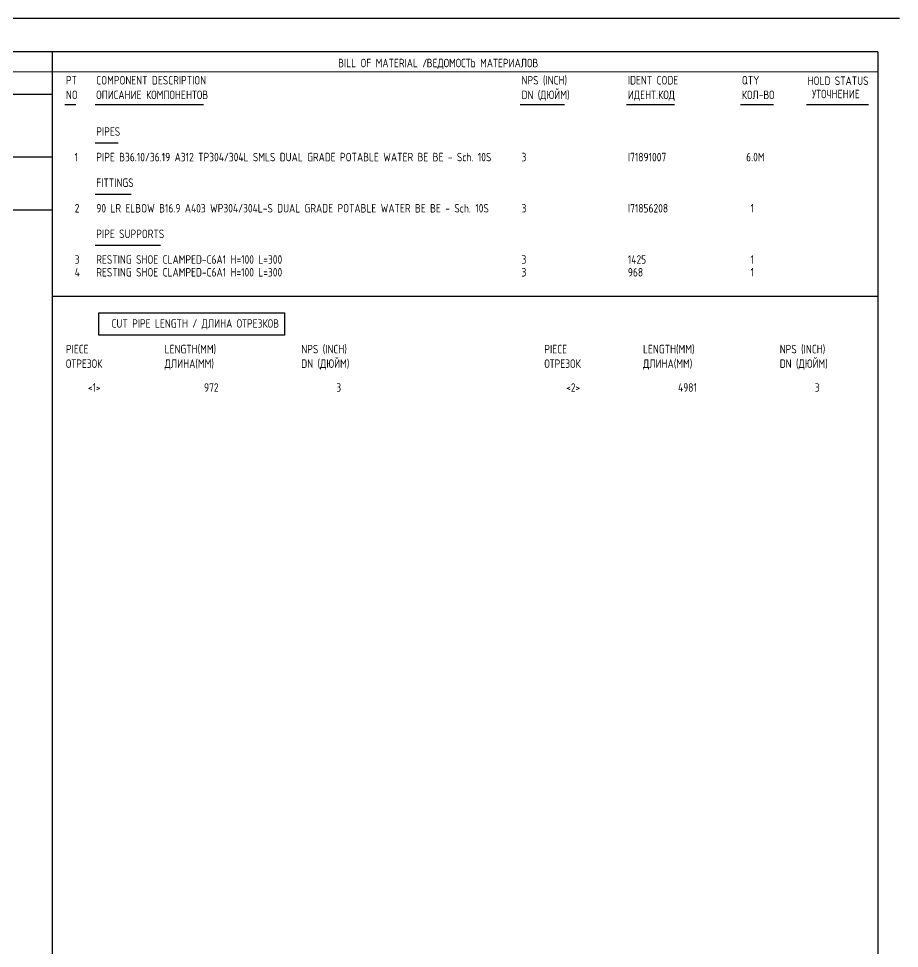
# Model space of a CAD drawing. Extents: x -1005 to 594, y -998 to 420.
# Drawn here: x 395.2 to 594, y 210 to 420 of the extents above; entities that cross this region are included whole.
import ezdxf

# ---------------------------------------------------------------- set-up
doc = ezdxf.new("R2010")
doc.units = 0
doc.styles.add('TTFN17', font='GOST type A')

msp = doc.modelspace()

# ---------------------------------------------------------------- linework, layer by layer
at = {"layer": 'GT_1', "flags": 128}
for points in [[(594, 420), (0, 420)], [(589.1, 412.5), (25.4, 412.5)], [(402.7, 412.5), (402.7, 7.5)], [(589.1, 412.5), (589.1, 7.5)], [(589.1, 408), (162.7, 407.9)], [(190.3, 402.9), (402.7, 402.9)], [(408.05, 400.53), (405.56, 400.53)], [(436.89, 400.53), (412.41, 400.53)], [(518.37, 400.53), (508.41, 400.53)], [(543.2, 400.53), (532.41, 400.53)], [(565.6, 400.53), (558.13, 400.53)], [(587, 400.5), (573, 400.5)], [(417.67, 391.85), (412.41, 391.85)], [(402.7, 388.7), (226.9, 388.7)], [(420.57, 380.29), (412.41, 380.29)], [(402.7, 376.7), (25.4, 376.7)], [(427.21, 368.72), (412.41, 368.72)], [(402.7, 357.32), (589, 357.32)], [(413.27, 353.53), (455.2, 353.53), (455.2, 348.49), (413.27, 348.49), (413.27, 353.53)]]:
    msp.add_lwpolyline(points, dxfattribs=at)

# ---------------------------------------------------------------- texts
at = {"layer": 'GT_1', "style": 'TTFN17'}
for s, height, p in [('BILL OF MATERIAL /', 1.925, (467.29, 409)), ('ВЕДОМОСТЬ МАТЕРИАЛОВ', 1.925, (487.29, 409)), ('PT', 1.925, (405.85, 405.11)), ('COMPONENT DESCRIPTION', 1.925, (412.7, 405.11)), ('NPS (INCH)', 1.925, (508.7, 405.11)), ('IDENT CODE', 1.925, (532.7, 405.11)), ('QTY', 1.925, (558.42, 405.11)), ('HOLD STATUS', 1.925, (573.29, 405)), ('NO', 1.925, (405.85, 401.82)), ('ОПИСАНИЕ КОМПОНЕНТОВ', 1.925, (412.7, 401.82)), ('DN (ДЮЙМ)', 1.925, (508.7, 401.82)), ('ИДЕНТ.КОД', 1.925, (532.7, 401.82)), ('КОЛ-ВО', 1.925, (558.42, 401.82)), ('УТОЧНЕНИЕ', 1.925, (574.29, 402)), ('PIPES', 1.925, (412.7, 393.54)), ('  1', 1.925, (405.85, 387.76)), ('PIPE B36.10/36.19 A312 TP304/304L SMLS DUAL GRADE POTABLE WATER BE BE - Sch. 10S', 1.925, (412.7, 387.76)), ('3', 1.93, (508.7, 387.76)), ('I71891007', 1.925, (532.7, 387.76)), (' 6.0M', 1.925, (558.42, 387.76)), ('FITTINGS', 1.925, (412.7, 381.98)), ('  2', 1.925, (405.85, 376.2)), ('90 LR ELBOW B16.9 A403 WP304/304L-S DUAL GRADE POTABLE WATER BE BE - Sch. 10S', 1.925, (412.7, 376.2)), ('3', 1.93, (508.7, 376.2)), ('I71856208', 1.925, (532.7, 376.2)), ('  1', 1.925, (558.42, 376.2)), ('PIPE SUPPORTS', 1.925, (412.7, 370.42)), ('  3', 1.925, (405.85, 364.63)), ('RESTING SHOE CLAMPED-C6A1 H=100 L=300', 1.925, (412.7, 364.63)), ('3', 1.93, (508.7, 364.63)), ('1425', 1.925, (532.7, 364.63)), ('  1', 1.925, (558.42, 364.63)), ('  4', 1.925, (405.85, 361.74)), ('RESTING SHOE CLAMPED-C6A1 H=100 L=300', 1.925, (412.7, 361.74)), ('3', 1.93, (508.7, 361.74)), ('968', 1.925, (532.7, 361.74)), ('  1', 1.925, (558.42, 361.74)), ('CUT PIPE LENGTH / ДЛИНА ОТРЕЗКОВ', 1.925, (416.13, 350.18)), ('LENGTH(MM)', 1.925, (428.13, 344.39)), ('NPS (INCH)', 1.925, (458.99, 344.39)), ('LENGTH(MM)', 1.925, (536.13, 344.39)), ('NPS (INCH)', 1.925, (566.99, 344.39)), ('PIECE', 1.925, (405.85, 344.39)), ('PIECE', 1.925, (513.85, 344.39)), ('ОТРЕЗОК', 1.925, (405.85, 341.11)), ('ДЛИНА(MM)', 1.925, (428.13, 341.11)), ('DN (ДЮЙМ)', 1.925, (458.99, 341.11)), ('ОТРЕЗОК', 1.925, (513.85, 341.11)), ('ДЛИНА(MM)', 1.925, (536.13, 341.11)), ('DN (ДЮЙМ)', 1.925, (566.99, 341.11)), ('     <1>', 1.925, (405.85, 335.72)), ('         972', 1.925, (428.13, 335.72)), ('        3', 1.925, (458.99, 335.72)), ('     <2>', 1.925, (513.85, 335.72)), ('        4981', 1.925, (536.13, 335.72)), ('        3', 1.925, (566.99, 335.72))]:
    msp.add_text(s, height=height, dxfattribs=at).set_placement(p)

doc.saveas('drawing.dxf')
